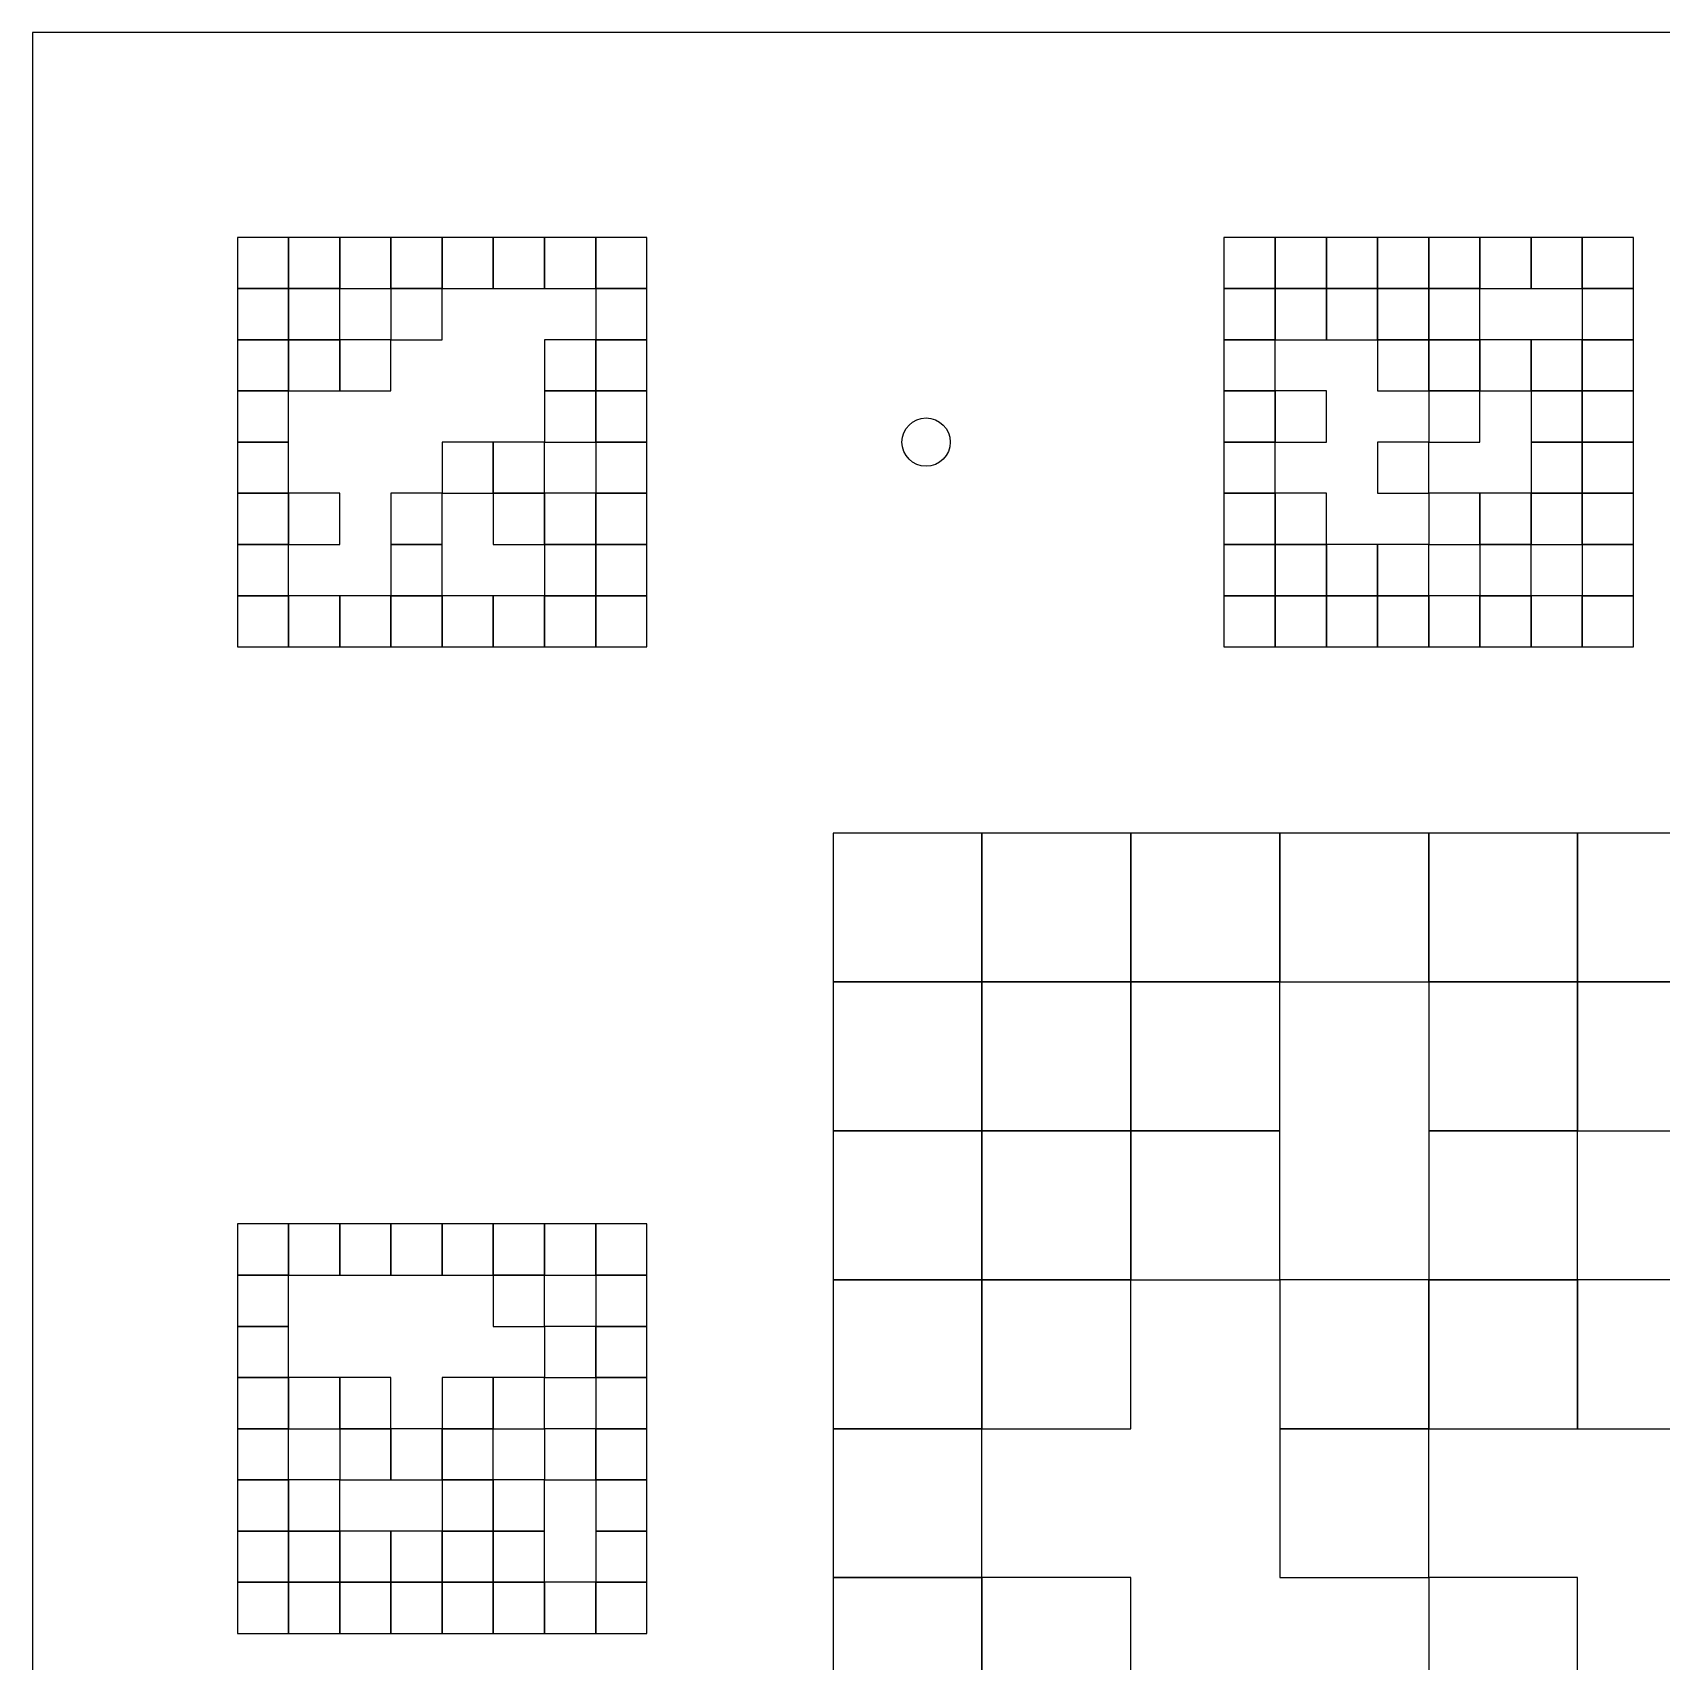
# Model space of a CAD drawing. Extents: x 0 to 1260, y 0 to 1580.
# Drawn here: x 320 to 495, y 1405 to 1580 of the extents above; entities that cross this region are included whole.
import ezdxf

# ---------------------------------------------------------------- set-up
doc = ezdxf.new("R2010")
doc.units = 0
for name, color, linetype in [('BLACK_POCKET', 7, 'CONTINUOUS'), ('CUT', 7, 'CONTINUOUS'), ('MOUNT_HOLE', 6, 'CONTINUOUS')]:
    doc.layers.add(name, color=color, linetype=linetype)

msp = doc.modelspace()

# ---------------------------------------------------------------- linework, layer by layer
at = {"layer": 'BLACK_POCKET'}
for p, q in [((347.5, 1558), (342, 1558)), ((342, 1558), (342, 1552.5)), ((347.5, 1552.5), (347.5, 1558)), ((353, 1558), (347.5, 1558)), ((347.5, 1558), (347.5, 1552.5)), ((353, 1552.5), (353, 1558)), ((358.5, 1558), (353, 1558)), ((353, 1558), (353, 1552.5)), ((358.5, 1552.5), (358.5, 1558)), ((364, 1558), (358.5, 1558)), ((358.5, 1558), (358.5, 1552.5)), ((364, 1552.5), (364, 1558)), ((369.5, 1558), (364, 1558)), ((364, 1558), (364, 1552.5)), ((369.5, 1552.5), (369.5, 1558)), ((375, 1558), (369.5, 1558)), ((369.5, 1558), (369.5, 1552.5)), ((375, 1552.5), (375, 1558)), ((380.5, 1558), (375, 1558)), ((375, 1558), (375, 1552.5)), ((380.5, 1552.5), (380.5, 1558)), ((386, 1558), (380.5, 1558)), ((380.5, 1558), (380.5, 1552.5)), ((386, 1552.5), (386, 1558)), ((453.5, 1558), (448, 1558)), ((448, 1558), (448, 1552.5)), ((453.5, 1552.5), (453.5, 1558)), ((459, 1558), (453.5, 1558)), ((453.5, 1558), (453.5, 1552.5)), ((459, 1552.5), (459, 1558)), ((464.5, 1558), (459, 1558)), ((459, 1558), (459, 1552.5)), ((464.5, 1552.5), (464.5, 1558)), ((470, 1558), (464.5, 1558)), ((464.5, 1558), (464.5, 1552.5)), ((470, 1552.5), (470, 1558)), ((475.5, 1558), (470, 1558)), ((470, 1558), (470, 1552.5)), ((475.5, 1552.5), (475.5, 1558)), ((481, 1558), (475.5, 1558)), ((475.5, 1558), (475.5, 1552.5)), ((481, 1552.5), (481, 1558)), ((486.5, 1558), (481, 1558)), ((481, 1558), (481, 1552.5)), ((486.5, 1552.5), (486.5, 1558)), ((492, 1558), (486.5, 1558)), ((486.5, 1558), (486.5, 1552.5)), ((492, 1552.5), (492, 1558)), ((342, 1552.5), (347.5, 1552.5)), ((347.5, 1552.5), (342, 1552.5)), ((342, 1552.5), (342, 1547)), ((347.5, 1552.5), (353, 1552.5)), ((347.5, 1547), (347.5, 1552.5)), ((353, 1552.5), (347.5, 1552.5)), ((347.5, 1552.5), (347.5, 1547)), ((353, 1552.5), (358.5, 1552.5)), ((353, 1547), (353, 1552.5)), ((358.5, 1552.5), (364, 1552.5)), ((364, 1552.5), (358.5, 1552.5)), ((358.5, 1552.5), (358.5, 1547)), ((364, 1552.5), (369.5, 1552.5)), ((364, 1547), (364, 1552.5)), ((369.5, 1552.5), (375, 1552.5)), ((375, 1552.5), (380.5, 1552.5)), ((380.5, 1552.5), (386, 1552.5)), ((386, 1552.5), (380.5, 1552.5)), ((380.5, 1552.5), (380.5, 1547)), ((386, 1547), (386, 1552.5)), ((448, 1552.5), (453.5, 1552.5)), ((453.5, 1552.5), (448, 1552.5)), ((448, 1552.5), (448, 1547)), ((453.5, 1552.5), (459, 1552.5)), ((453.5, 1547), (453.5, 1552.5)), ((459, 1552.5), (453.5, 1552.5)), ((453.5, 1552.5), (453.5, 1547)), ((459, 1552.5), (464.5, 1552.5)), ((459, 1547), (459, 1552.5)), ((464.5, 1552.5), (459, 1552.5)), ((459, 1552.5), (459, 1547)), ((464.5, 1552.5), (470, 1552.5)), ((464.5, 1547), (464.5, 1552.5)), ((470, 1552.5), (464.5, 1552.5)), ((464.5, 1552.5), (464.5, 1547)), ((470, 1552.5), (475.5, 1552.5)), ((470, 1547), (470, 1552.5)), ((475.5, 1552.5), (470, 1552.5)), ((470, 1552.5), (470, 1547)), ((475.5, 1552.5), (481, 1552.5)), ((475.5, 1547), (475.5, 1552.5)), ((481, 1552.5), (486.5, 1552.5)), ((486.5, 1552.5), (492, 1552.5)), ((492, 1552.5), (486.5, 1552.5)), ((486.5, 1552.5), (486.5, 1547)), ((492, 1547), (492, 1552.5)), ((342, 1547), (347.5, 1547)), ((347.5, 1547), (342, 1547)), ((342, 1547), (342, 1541.5)), ((347.5, 1547), (353, 1547)), ((347.5, 1541.5), (347.5, 1547)), ((353, 1547), (347.5, 1547)), ((347.5, 1547), (347.5, 1541.5)), ((353, 1541.5), (353, 1547)), ((358.5, 1547), (353, 1547)), ((353, 1547), (353, 1541.5)), ((358.5, 1547), (364, 1547)), ((358.5, 1541.5), (358.5, 1547)), ((380.5, 1547), (375, 1547)), ((375, 1547), (375, 1541.5)), ((380.5, 1547), (386, 1547)), ((380.5, 1541.5), (380.5, 1547)), ((386, 1547), (380.5, 1547)), ((380.5, 1547), (380.5, 1541.5)), ((386, 1541.5), (386, 1547)), ((448, 1547), (453.5, 1547)), ((453.5, 1547), (448, 1547)), ((448, 1547), (448, 1541.5)), ((453.5, 1547), (459, 1547)), ((453.5, 1541.5), (453.5, 1547)), ((459, 1547), (464.5, 1547)), ((464.5, 1547), (470, 1547)), ((470, 1547), (464.5, 1547)), ((464.5, 1547), (464.5, 1541.5)), ((470, 1547), (475.5, 1547)), ((470, 1541.5), (470, 1547)), ((475.5, 1547), (470, 1547)), ((470, 1547), (470, 1541.5)), ((475.5, 1541.5), (475.5, 1547)), ((481, 1547), (475.5, 1547)), ((475.5, 1547), (475.5, 1541.5)), ((481, 1541.5), (481, 1547)), ((486.5, 1547), (481, 1547)), ((481, 1547), (481, 1541.5)), ((486.5, 1547), (492, 1547)), ((486.5, 1541.5), (486.5, 1547)), ((492, 1547), (486.5, 1547)), ((486.5, 1547), (486.5, 1541.5)), ((492, 1541.5), (492, 1547)), ((342, 1541.5), (347.5, 1541.5)), ((347.5, 1541.5), (342, 1541.5)), ((342, 1541.5), (342, 1536)), ((347.5, 1541.5), (353, 1541.5)), ((347.5, 1536), (347.5, 1541.5)), ((353, 1541.5), (358.5, 1541.5)), ((375, 1541.5), (380.5, 1541.5)), ((380.5, 1541.5), (375, 1541.5)), ((375, 1541.5), (375, 1536)), ((380.5, 1541.5), (386, 1541.5)), ((380.5, 1536), (380.5, 1541.5)), ((386, 1541.5), (380.5, 1541.5)), ((380.5, 1541.5), (380.5, 1536)), ((386, 1536), (386, 1541.5)), ((448, 1541.5), (453.5, 1541.5)), ((453.5, 1541.5), (448, 1541.5)), ((448, 1541.5), (448, 1536)), ((453.5, 1536), (453.5, 1541.5)), ((459, 1541.5), (453.5, 1541.5)), ((453.5, 1541.5), (453.5, 1536)), ((459, 1536), (459, 1541.5)), ((464.5, 1541.5), (470, 1541.5)), ((470, 1541.5), (475.5, 1541.5)), ((475.5, 1541.5), (470, 1541.5)), ((470, 1541.5), (470, 1536)), ((475.5, 1541.5), (481, 1541.5)), ((475.5, 1536), (475.5, 1541.5)), ((481, 1541.5), (486.5, 1541.5)), ((486.5, 1541.5), (481, 1541.5)), ((481, 1541.5), (481, 1536)), ((486.5, 1541.5), (492, 1541.5)), ((486.5, 1536), (486.5, 1541.5)), ((492, 1541.5), (486.5, 1541.5)), ((486.5, 1541.5), (486.5, 1536)), ((492, 1536), (492, 1541.5)), ((342, 1536), (347.5, 1536)), ((347.5, 1536), (342, 1536)), ((342, 1536), (342, 1530.5)), ((347.5, 1530.5), (347.5, 1536)), ((369.5, 1536), (364, 1536)), ((364, 1536), (364, 1530.5)), ((369.5, 1530.5), (369.5, 1536)), ((375, 1536), (369.5, 1536)), ((369.5, 1536), (369.5, 1530.5)), ((375, 1536), (380.5, 1536)), ((375, 1530.5), (375, 1536)), ((380.5, 1536), (386, 1536)), ((386, 1536), (380.5, 1536)), ((380.5, 1536), (380.5, 1530.5)), ((386, 1530.5), (386, 1536)), ((448, 1536), (453.5, 1536)), ((453.5, 1536), (448, 1536)), ((448, 1536), (448, 1530.5)), ((453.5, 1536), (459, 1536)), ((453.5, 1530.5), (453.5, 1536)), ((470, 1536), (464.5, 1536)), ((464.5, 1536), (464.5, 1530.5)), ((470, 1536), (475.5, 1536)), ((470, 1530.5), (470, 1536)), ((481, 1536), (486.5, 1536)), ((486.5, 1536), (481, 1536)), ((481, 1536), (481, 1530.5)), ((486.5, 1536), (492, 1536)), ((486.5, 1530.5), (486.5, 1536)), ((492, 1536), (486.5, 1536)), ((486.5, 1536), (486.5, 1530.5)), ((492, 1530.5), (492, 1536)), ((342, 1530.5), (347.5, 1530.5)), ((347.5, 1530.5), (342, 1530.5)), ((342, 1530.5), (342, 1525)), ((347.5, 1525), (347.5, 1530.5)), ((353, 1530.5), (347.5, 1530.5)), ((347.5, 1530.5), (347.5, 1525)), ((353, 1525), (353, 1530.5)), ((364, 1530.5), (358.5, 1530.5)), ((358.5, 1530.5), (358.5, 1525)), ((364, 1530.5), (369.5, 1530.5)), ((364, 1525), (364, 1530.5)), ((369.5, 1530.5), (375, 1530.5)), ((375, 1530.5), (369.5, 1530.5)), ((369.5, 1530.5), (369.5, 1525)), ((375, 1525), (375, 1530.5)), ((380.5, 1530.5), (375, 1530.5)), ((375, 1530.5), (375, 1525)), ((380.5, 1530.5), (386, 1530.5)), ((380.5, 1525), (380.5, 1530.5)), ((386, 1530.5), (380.5, 1530.5)), ((380.5, 1530.5), (380.5, 1525)), ((386, 1525), (386, 1530.5)), ((448, 1530.5), (453.5, 1530.5)), ((453.5, 1530.5), (448, 1530.5)), ((448, 1530.5), (448, 1525)), ((453.5, 1525), (453.5, 1530.5)), ((459, 1530.5), (453.5, 1530.5)), ((453.5, 1530.5), (453.5, 1525)), ((459, 1525), (459, 1530.5)), ((464.5, 1530.5), (470, 1530.5)), ((475.5, 1530.5), (470, 1530.5)), ((470, 1530.5), (470, 1525)), ((475.5, 1525), (475.5, 1530.5)), ((481, 1530.5), (475.5, 1530.5)), ((475.5, 1530.5), (475.5, 1525)), ((481, 1530.5), (486.5, 1530.5)), ((481, 1525), (481, 1530.5)), ((486.5, 1530.5), (481, 1530.5)), ((481, 1530.5), (481, 1525)), ((486.5, 1530.5), (492, 1530.5)), ((486.5, 1525), (486.5, 1530.5)), ((492, 1530.5), (486.5, 1530.5)), ((486.5, 1530.5), (486.5, 1525)), ((492, 1525), (492, 1530.5)), ((342, 1525), (347.5, 1525)), ((347.5, 1525), (342, 1525)), ((342, 1525), (342, 1519.5)), ((347.5, 1525), (353, 1525)), ((347.5, 1519.5), (347.5, 1525)), ((358.5, 1525), (364, 1525)), ((364, 1525), (358.5, 1525)), ((358.5, 1525), (358.5, 1519.5)), ((364, 1519.5), (364, 1525)), ((369.5, 1525), (375, 1525)), ((375, 1525), (380.5, 1525)), ((380.5, 1525), (375, 1525)), ((375, 1525), (375, 1519.5)), ((380.5, 1525), (386, 1525)), ((380.5, 1519.5), (380.5, 1525)), ((386, 1525), (380.5, 1525)), ((380.5, 1525), (380.5, 1519.5)), ((386, 1519.5), (386, 1525)), ((448, 1525), (453.5, 1525)), ((453.5, 1525), (448, 1525)), ((448, 1525), (448, 1519.5)), ((453.5, 1525), (459, 1525)), ((453.5, 1519.5), (453.5, 1525)), ((459, 1525), (453.5, 1525)), ((453.5, 1525), (453.5, 1519.5)), ((459, 1519.5), (459, 1525)), ((464.5, 1525), (459, 1525)), ((459, 1525), (459, 1519.5)), ((464.5, 1519.5), (464.5, 1525)), ((470, 1525), (464.5, 1525)), ((464.5, 1525), (464.5, 1519.5)), ((470, 1525), (475.5, 1525)), ((470, 1519.5), (470, 1525)), ((475.5, 1525), (481, 1525)), ((481, 1525), (475.5, 1525)), ((475.5, 1525), (475.5, 1519.5)), ((481, 1525), (486.5, 1525)), ((481, 1519.5), (481, 1525)), ((486.5, 1525), (492, 1525)), ((492, 1525), (486.5, 1525)), ((486.5, 1525), (486.5, 1519.5)), ((492, 1519.5), (492, 1525)), ((342, 1519.5), (347.5, 1519.5)), ((347.5, 1519.5), (342, 1519.5)), ((342, 1519.5), (342, 1514)), ((347.5, 1514), (347.5, 1519.5)), ((353, 1519.5), (347.5, 1519.5)), ((347.5, 1519.5), (347.5, 1514)), ((353, 1514), (353, 1519.5)), ((358.5, 1519.5), (353, 1519.5)), ((353, 1519.5), (353, 1514)), ((358.5, 1519.5), (364, 1519.5)), ((358.5, 1514), (358.5, 1519.5)), ((364, 1519.5), (358.5, 1519.5)), ((358.5, 1519.5), (358.5, 1514)), ((364, 1514), (364, 1519.5)), ((369.5, 1519.5), (364, 1519.5)), ((364, 1519.5), (364, 1514)), ((369.5, 1514), (369.5, 1519.5)), ((375, 1519.5), (369.5, 1519.5)), ((369.5, 1519.5), (369.5, 1514)), ((375, 1519.5), (380.5, 1519.5)), ((375, 1514), (375, 1519.5)), ((380.5, 1519.5), (375, 1519.5)), ((375, 1519.5), (375, 1514)), ((380.5, 1519.5), (386, 1519.5)), ((380.5, 1514), (380.5, 1519.5)), ((386, 1519.5), (380.5, 1519.5)), ((380.5, 1519.5), (380.5, 1514)), ((386, 1514), (386, 1519.5)), ((448, 1519.5), (453.5, 1519.5)), ((453.5, 1519.5), (448, 1519.5)), ((448, 1519.5), (448, 1514)), ((453.5, 1519.5), (459, 1519.5)), ((453.5, 1514), (453.5, 1519.5)), ((459, 1519.5), (453.5, 1519.5)), ((453.5, 1519.5), (453.5, 1514)), ((459, 1519.5), (464.5, 1519.5)), ((459, 1514), (459, 1519.5)), ((464.5, 1519.5), (459, 1519.5)), ((459, 1519.5), (459, 1514)), ((464.5, 1519.5), (470, 1519.5)), ((464.5, 1514), (464.5, 1519.5)), ((470, 1519.5), (464.5, 1519.5)), ((464.5, 1519.5), (464.5, 1514)), ((470, 1514), (470, 1519.5)), ((475.5, 1519.5), (470, 1519.5)), ((470, 1519.5), (470, 1514)), ((475.5, 1519.5), (481, 1519.5)), ((475.5, 1514), (475.5, 1519.5)), ((481, 1519.5), (475.5, 1519.5)), ((475.5, 1519.5), (475.5, 1514)), ((481, 1514), (481, 1519.5)), ((486.5, 1519.5), (481, 1519.5)), ((481, 1519.5), (481, 1514)), ((486.5, 1519.5), (492, 1519.5)), ((486.5, 1514), (486.5, 1519.5)), ((492, 1519.5), (486.5, 1519.5)), ((486.5, 1519.5), (486.5, 1514)), ((492, 1514), (492, 1519.5)), ((342, 1514), (347.5, 1514)), ((347.5, 1514), (353, 1514)), ((353, 1514), (358.5, 1514)), ((358.5, 1514), (364, 1514)), ((364, 1514), (369.5, 1514)), ((369.5, 1514), (375, 1514)), ((375, 1514), (380.5, 1514)), ((380.5, 1514), (386, 1514)), ((448, 1514), (453.5, 1514)), ((453.5, 1514), (459, 1514)), ((459, 1514), (464.5, 1514)), ((464.5, 1514), (470, 1514)), ((470, 1514), (475.5, 1514)), ((475.5, 1514), (481, 1514)), ((481, 1514), (486.5, 1514)), ((486.5, 1514), (492, 1514)), ((422, 1494), (406, 1494)), ((406, 1494), (406, 1478)), ((422, 1478), (422, 1494)), ((438, 1494), (422, 1494)), ((422, 1494), (422, 1478)), ((438, 1478), (438, 1494)), ((454, 1494), (438, 1494)), ((438, 1494), (438, 1478)), ((454, 1478), (454, 1494)), ((470, 1494), (454, 1494)), ((454, 1494), (454, 1478)), ((470, 1478), (470, 1494)), ((486, 1494), (470, 1494)), ((470, 1494), (470, 1478)), ((486, 1478), (486, 1494)), ((502, 1494), (486, 1494)), ((486, 1494), (486, 1478)), ((406, 1478), (422, 1478)), ((422, 1478), (406, 1478)), ((406, 1478), (406, 1462)), ((422, 1478), (438, 1478)), ((422, 1462), (422, 1478)), ((438, 1478), (422, 1478)), ((422, 1478), (422, 1462)), ((438, 1478), (454, 1478)), ((438, 1462), (438, 1478)), ((454, 1478), (438, 1478)), ((438, 1478), (438, 1462)), ((454, 1478), (470, 1478)), ((454, 1462), (454, 1478)), ((470, 1478), (486, 1478)), ((486, 1478), (470, 1478)), ((470, 1478), (470, 1462)), ((486, 1478), (502, 1478)), ((486, 1462), (486, 1478)), ((502, 1478), (486, 1478)), ((486, 1478), (486, 1462)), ((406, 1462), (422, 1462)), ((422, 1462), (406, 1462)), ((406, 1462), (406, 1446)), ((422, 1462), (438, 1462)), ((422, 1446), (422, 1462)), ((438, 1462), (422, 1462)), ((422, 1462), (422, 1446)), ((438, 1462), (454, 1462)), ((438, 1446), (438, 1462)), ((454, 1462), (438, 1462)), ((438, 1462), (438, 1446)), ((454, 1446), (454, 1462)), ((470, 1462), (486, 1462)), ((486, 1462), (470, 1462)), ((470, 1462), (470, 1446)), ((486, 1462), (502, 1462)), ((486, 1446), (486, 1462)), ((347.5, 1452), (342, 1452)), ((342, 1452), (342, 1446.5)), ((347.5, 1446.5), (347.5, 1452)), ((353, 1452), (347.5, 1452)), ((347.5, 1452), (347.5, 1446.5)), ((353, 1446.5), (353, 1452)), ((358.5, 1452), (353, 1452)), ((353, 1452), (353, 1446.5)), ((358.5, 1446.5), (358.5, 1452)), ((364, 1452), (358.5, 1452)), ((358.5, 1452), (358.5, 1446.5)), ((364, 1446.5), (364, 1452)), ((369.5, 1452), (364, 1452)), ((364, 1452), (364, 1446.5)), ((369.5, 1446.5), (369.5, 1452)), ((375, 1452), (369.5, 1452)), ((369.5, 1452), (369.5, 1446.5)), ((375, 1446.5), (375, 1452)), ((380.5, 1452), (375, 1452)), ((375, 1452), (375, 1446.5)), ((380.5, 1446.5), (380.5, 1452)), ((386, 1452), (380.5, 1452)), ((380.5, 1452), (380.5, 1446.5)), ((386, 1446.5), (386, 1452)), ((342, 1446.5), (347.5, 1446.5)), ((347.5, 1446.5), (342, 1446.5)), ((342, 1446.5), (342, 1441)), ((347.5, 1446.5), (353, 1446.5)), ((347.5, 1441), (347.5, 1446.5)), ((353, 1446.5), (358.5, 1446.5)), ((358.5, 1446.5), (364, 1446.5)), ((364, 1446.5), (369.5, 1446.5)), ((369.5, 1446.5), (375, 1446.5)), ((375, 1446.5), (369.5, 1446.5)), ((369.5, 1446.5), (369.5, 1441)), ((375, 1446.5), (380.5, 1446.5)), ((375, 1441), (375, 1446.5)), ((380.5, 1446.5), (386, 1446.5)), ((386, 1446.5), (380.5, 1446.5)), ((380.5, 1446.5), (380.5, 1441)), ((386, 1441), (386, 1446.5)), ((406, 1446), (422, 1446)), ((422, 1446), (406, 1446)), ((406, 1446), (406, 1430)), ((422, 1446), (438, 1446)), ((422, 1430), (422, 1446)), ((438, 1446), (422, 1446)), ((422, 1446), (422, 1430)), ((438, 1446), (454, 1446)), ((438, 1430), (438, 1446)), ((470, 1446), (454, 1446)), ((454, 1446), (454, 1430)), ((470, 1446), (486, 1446)), ((470, 1430), (470, 1446)), ((486, 1446), (470, 1446)), ((470, 1446), (470, 1430)), ((486, 1430), (486, 1446)), ((502, 1446), (486, 1446)), ((486, 1446), (486, 1430)), ((342, 1441), (347.5, 1441)), ((347.5, 1441), (342, 1441)), ((342, 1441), (342, 1435.5)), ((347.5, 1435.5), (347.5, 1441)), ((369.5, 1441), (375, 1441)), ((380.5, 1441), (375, 1441)), ((375, 1441), (375, 1435.5)), ((380.5, 1441), (386, 1441)), ((380.5, 1435.5), (380.5, 1441)), ((386, 1441), (380.5, 1441)), ((380.5, 1441), (380.5, 1435.5)), ((386, 1435.5), (386, 1441)), ((342, 1435.5), (347.5, 1435.5)), ((347.5, 1435.5), (342, 1435.5)), ((342, 1435.5), (342, 1430)), ((347.5, 1430), (347.5, 1435.5)), ((353, 1435.5), (347.5, 1435.5)), ((347.5, 1435.5), (347.5, 1430)), ((353, 1430), (353, 1435.5)), ((358.5, 1435.5), (353, 1435.5)), ((353, 1435.5), (353, 1430)), ((358.5, 1430), (358.5, 1435.5)), ((369.5, 1435.5), (364, 1435.5)), ((364, 1435.5), (364, 1430)), ((369.5, 1430), (369.5, 1435.5)), ((375, 1435.5), (369.5, 1435.5)), ((369.5, 1435.5), (369.5, 1430)), ((375, 1435.5), (380.5, 1435.5)), ((375, 1430), (375, 1435.5)), ((380.5, 1435.5), (386, 1435.5)), ((386, 1435.5), (380.5, 1435.5)), ((380.5, 1435.5), (380.5, 1430)), ((386, 1430), (386, 1435.5)), ((342, 1430), (347.5, 1430)), ((347.5, 1430), (342, 1430)), ((342, 1430), (342, 1424.5)), ((347.5, 1430), (353, 1430)), ((347.5, 1424.5), (347.5, 1430)), ((353, 1430), (358.5, 1430)), ((358.5, 1430), (353, 1430)), ((353, 1430), (353, 1424.5)), ((358.5, 1424.5), (358.5, 1430)), ((364, 1430), (358.5, 1430)), ((358.5, 1430), (358.5, 1424.5)), ((364, 1430), (369.5, 1430)), ((364, 1424.5), (364, 1430)), ((369.5, 1430), (364, 1430)), ((364, 1430), (364, 1424.5)), ((369.5, 1430), (375, 1430)), ((369.5, 1424.5), (369.5, 1430)), ((380.5, 1430), (375, 1430)), ((375, 1430), (375, 1424.5)), ((380.5, 1430), (386, 1430)), ((380.5, 1424.5), (380.5, 1430)), ((386, 1430), (380.5, 1430)), ((380.5, 1430), (380.5, 1424.5)), ((386, 1424.5), (386, 1430)), ((406, 1430), (422, 1430)), ((422, 1430), (406, 1430)), ((406, 1430), (406, 1414)), ((422, 1430), (438, 1430)), ((422, 1414), (422, 1430)), ((454, 1430), (470, 1430)), ((470, 1430), (454, 1430)), ((454, 1430), (454, 1414)), ((470, 1430), (486, 1430)), ((470, 1414), (470, 1430)), ((486, 1430), (502, 1430)), ((342, 1424.5), (347.5, 1424.5)), ((347.5, 1424.5), (342, 1424.5)), ((342, 1424.5), (342, 1419)), ((347.5, 1419), (347.5, 1424.5)), ((353, 1424.5), (347.5, 1424.5)), ((347.5, 1424.5), (347.5, 1419)), ((353, 1424.5), (358.5, 1424.5)), ((353, 1419), (353, 1424.5)), ((358.5, 1424.5), (364, 1424.5)), ((364, 1424.5), (369.5, 1424.5)), ((369.5, 1424.5), (364, 1424.5)), ((364, 1424.5), (364, 1419)), ((369.5, 1419), (369.5, 1424.5)), ((375, 1424.5), (369.5, 1424.5)), ((369.5, 1424.5), (369.5, 1419)), ((375, 1424.5), (380.5, 1424.5)), ((375, 1419), (375, 1424.5)), ((380.5, 1424.5), (386, 1424.5)), ((386, 1424.5), (380.5, 1424.5)), ((380.5, 1424.5), (380.5, 1419)), ((386, 1419), (386, 1424.5)), ((342, 1419), (347.5, 1419)), ((347.5, 1419), (342, 1419)), ((342, 1419), (342, 1413.5)), ((347.5, 1419), (353, 1419)), ((347.5, 1413.5), (347.5, 1419)), ((353, 1419), (347.5, 1419)), ((347.5, 1419), (347.5, 1413.5)), ((353, 1413.5), (353, 1419)), ((358.5, 1419), (353, 1419)), ((353, 1419), (353, 1413.5)), ((358.5, 1413.5), (358.5, 1419)), ((364, 1419), (358.5, 1419)), ((358.5, 1419), (358.5, 1413.5)), ((364, 1419), (369.5, 1419)), ((364, 1413.5), (364, 1419)), ((369.5, 1419), (364, 1419)), ((364, 1419), (364, 1413.5)), ((369.5, 1419), (375, 1419)), ((369.5, 1413.5), (369.5, 1419)), ((375, 1419), (369.5, 1419)), ((369.5, 1419), (369.5, 1413.5)), ((375, 1413.5), (375, 1419)), ((380.5, 1419), (386, 1419)), ((386, 1419), (380.5, 1419)), ((380.5, 1419), (380.5, 1413.5)), ((386, 1413.5), (386, 1419)), ((406, 1414), (422, 1414)), ((422, 1414), (406, 1414)), ((406, 1414), (406, 1398)), ((422, 1398), (422, 1414)), ((438, 1414), (422, 1414)), ((422, 1414), (422, 1398)), ((438, 1398), (438, 1414)), ((454, 1414), (470, 1414)), ((486, 1414), (470, 1414)), ((470, 1414), (470, 1398)), ((486, 1398), (486, 1414)), ((342, 1413.5), (347.5, 1413.5)), ((347.5, 1413.5), (342, 1413.5)), ((342, 1413.5), (342, 1408)), ((347.5, 1413.5), (353, 1413.5)), ((347.5, 1408), (347.5, 1413.5)), ((353, 1413.5), (347.5, 1413.5)), ((347.5, 1413.5), (347.5, 1408)), ((353, 1413.5), (358.5, 1413.5)), ((353, 1408), (353, 1413.5)), ((358.5, 1413.5), (353, 1413.5)), ((353, 1413.5), (353, 1408)), ((358.5, 1413.5), (364, 1413.5)), ((358.5, 1408), (358.5, 1413.5)), ((364, 1413.5), (358.5, 1413.5)), ((358.5, 1413.5), (358.5, 1408)), ((364, 1413.5), (369.5, 1413.5)), ((364, 1408), (364, 1413.5)), ((369.5, 1413.5), (364, 1413.5)), ((364, 1413.5), (364, 1408)), ((369.5, 1413.5), (375, 1413.5)), ((369.5, 1408), (369.5, 1413.5)), ((375, 1413.5), (369.5, 1413.5)), ((369.5, 1413.5), (369.5, 1408)), ((375, 1408), (375, 1413.5)), ((380.5, 1413.5), (375, 1413.5)), ((375, 1413.5), (375, 1408)), ((380.5, 1413.5), (386, 1413.5)), ((380.5, 1408), (380.5, 1413.5)), ((386, 1413.5), (380.5, 1413.5)), ((380.5, 1413.5), (380.5, 1408)), ((386, 1408), (386, 1413.5)), ((342, 1408), (347.5, 1408)), ((347.5, 1408), (353, 1408)), ((353, 1408), (358.5, 1408)), ((358.5, 1408), (364, 1408)), ((364, 1408), (369.5, 1408)), ((369.5, 1408), (375, 1408)), ((375, 1408), (380.5, 1408)), ((380.5, 1408), (386, 1408))]:
    msp.add_line(p, q, dxfattribs=at)
at = {"layer": 'CUT'}
for p, q in [((620, 1580), (320, 1580)), ((320, 1580), (320, 1280))]:
    msp.add_line(p, q, dxfattribs=at)
at = {"layer": 'MOUNT_HOLE'}
msp.add_circle((416, 1536), 2.6, dxfattribs=at)

doc.saveas('drawing.dxf')
